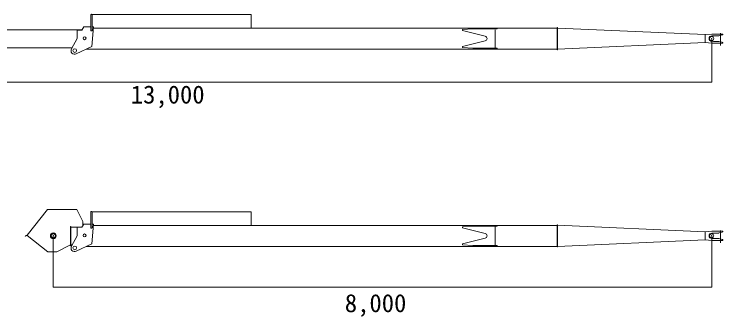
# Model space of a CAD drawing. Units: millimetres, scale not verified. Extents: x -43650 to 43852, y -4717 to 79144.
# Drawn here: x -38784 to -30174, y 3231 to 6911 of the extents above; entities that cross this region are included whole.
import ezdxf
from ezdxf.enums import TextEntityAlignment as Align

# ---------------------------------------------------------------- set-up
doc = ezdxf.new("R2010")
doc.units = ezdxf.units.MM
doc.header["$LTSCALE"] = 100
doc.header["$PDMODE"] = 32
doc.header["$PDSIZE"] = 50
doc.layers.add('0-0_0', color=7, linetype='Continuous', lineweight=18)
doc.styles.add('ＭＳ ゴシック', font='')
doc.styles.get('ＭＳ ゴシック').set_extended_font_data('MS Gothic')

msp = doc.modelspace()

# ---------------------------------------------------------------- linework, layer by layer
at = {"layer": '0-0_0'}
for p, q in [((-37854.5, 6902.9), (-37854.5, 6712.5)), ((-37838.5, 6904.9), (-37838.5, 6712.5)), ((-35903.5, 6904.9), (-37838.5, 6904.9)), ((-35903.5, 6904.9), (-35903.5, 6741.9)), ((-43094, 6721.4), (-37959.3, 6721.4)), ((-37961.2, 6717.9), (-38014, 6717.9)), ((-37961.2, 6717.9), (-37939, 6757.9)), ((-37854.5, 6757.9), (-37939, 6757.9)), ((-37839, 6517.9), (-37819, 6757.9)), ((-37819, 6757.9), (-37838.5, 6757.9)), ((-37820.3, 6741.9), (-32188.5, 6741.9)), ((-33338.5, 6722.4), (-33338.5, 6712.4)), ((-32938.9, 6505.9), (-32938.9, 6721.9)), ((-32914.3, 6731.9), (-32914.3, 6741.9)), ((-32184, 6749.9), (-32188.5, 6749.9)), ((-32188.5, 6749.9), (-32188.5, 6478.9)), ((-32184, 6478.9), (-32184, 6749.9)), ((-30390, 6663.7), (-32184, 6742.4)), ((-38019, 6614.2), (-38019, 6712.9)), ((-33061.2, 6643.5), (-33338.5, 6712.4)), ((-30309, 6669.4), (-30390, 6664.4)), ((-30390, 6664.4), (-30390, 6564.4)), ((-30309, 6647.1), (-30294, 6647.1)), ((-30289, 6648.4), (-30294, 6647.1)), ((-30289, 6648.4), (-30226.1, 6648.4)), ((-30180.2, 6658), (-30221.8, 6648.8)), ((-30204, 6680.1), (-30204, 6530.6)), ((-38088.3, 6489.8), (-38019, 6614.2)), ((-33338.5, 6516.4), (-33061.2, 6585.3)), ((-30390, 6565), (-32184, 6486.4)), ((-30309, 6559.4), (-30390, 6564.4)), ((-30309, 6614.4), (-30309, 6085.6)), ((-30309, 6581.7), (-30294, 6581.7)), ((-30289, 6580.4), (-30294, 6581.7)), ((-30289, 6580.4), (-30226.1, 6580.4)), ((-30180.2, 6570.7), (-30221.8, 6579.9)), ((-43094, 6503.4), (-38080.7, 6503.4)), ((-37839, 6517.9), (-38029.6, 6427.2)), ((-32188.5, 6485.9), (-37906.3, 6485.9)), ((-33338.5, 6516.4), (-33338.5, 6506.4)), ((-33338.5, 6506.4), (-33213.5, 6496.9)), ((-32914.3, 6496.9), (-33213.5, 6496.9)), ((-32914.3, 6496.9), (-32914.3, 6486.9)), ((-32184, 6478.9), (-32188.5, 6478.9)), ((-43309, 6085.6), (-30309, 6085.6)), ((-38380.9, 4534.7), (-38626.4, 4224.1)), ((-38021.5, 4534.7), (-38380.9, 4534.7)), ((-37950, 4388.7), (-38021.5, 4534.7)), ((-37854.5, 4504.2), (-37854.5, 4313.8)), ((-37838.5, 4506.2), (-37838.5, 4313.8)), ((-35903.5, 4506.2), (-37838.5, 4506.2)), ((-35903.5, 4506.2), (-35903.5, 4343.2)), ((-38099, 4328.2), (-38094, 4328.2)), ((-38099, 4095.2), (-38099, 4328.2)), ((-38094, 4322.7), (-37959.3, 4322.7)), ((-38019, 4215.6), (-38019, 4314.2)), ((-37961.2, 4319.2), (-38014, 4319.2)), ((-37961.2, 4319.2), (-37939, 4359.2)), ((-37950, 4388.7), (-37950, 4339.5)), ((-37854.5, 4359.2), (-37939, 4359.2)), ((-37839, 4119.2), (-37819, 4359.2)), ((-37819, 4359.2), (-37838.5, 4359.2)), ((-37820.3, 4343.2), (-32188.5, 4343.2)), ((-33213.5, 4333.2), (-33338.5, 4323.7)), ((-33338.5, 4323.7), (-33338.5, 4313.7)), ((-33061.2, 4244.9), (-33338.5, 4313.7)), ((-32914.3, 4333.2), (-33213.5, 4333.2)), ((-32938.9, 4107.2), (-32938.9, 4323.2)), ((-32914.3, 4333.2), (-32914.3, 4343.2)), ((-32184, 4351.2), (-32188.5, 4351.2)), ((-32188.5, 4351.2), (-32188.5, 4080.2)), ((-32184, 4080.2), (-32184, 4351.2)), ((-30390, 4265.1), (-32184, 4343.7)), ((-38626.4, 4224.1), (-38649.7, 4214.8)), ((-30309, 4270.7), (-30390, 4265.7)), ((-30390, 4265.7), (-30390, 4165.7)), ((-30309, 4270.7), (-30174, 4270.7)), ((-30309, 4248.4), (-30294, 4248.4)), ((-30289, 4249.7), (-30294, 4248.4)), ((-30289, 4249.7), (-30226.1, 4249.7)), ((-30180.2, 4259.4), (-30221.8, 4250.2)), ((-30204, 4281.5), (-30204, 4132)), ((-30174, 4270.7), (-30174, 4267.2)), ((-38649.7, 4214.8), (-38648.2, 4211.1)), ((-38628.3, 4219), (-38648.2, 4211.1)), ((-38088.3, 4091.1), (-38019, 4215.6)), ((-33338.5, 4117.7), (-33061.2, 4186.6)), ((-30390, 4166.4), (-32184, 4087.7)), ((-30309, 4160.7), (-30390, 4165.7)), ((-30309, 4215.7), (-30309, 3590.8)), ((-30309, 4183), (-30294, 4183)), ((-30309, 4160.7), (-30174, 4160.7)), ((-30289, 4181.7), (-30294, 4183)), ((-30289, 4181.7), (-30226.1, 4181.7)), ((-30180.2, 4172.1), (-30221.8, 4181.3)), ((-30174, 4160.7), (-30174, 4164.3)), ((-38099, 4106.3), (-38268, 4021.7)), ((-38094, 4104.7), (-38080.7, 4104.7)), ((-37839, 4119.2), (-38029.6, 4028.6)), ((-32188.5, 4087.2), (-37906.3, 4087.2)), ((-33338.5, 4117.7), (-33338.5, 4107.7)), ((-33338.5, 4107.7), (-33213.5, 4098.2)), ((-32914.3, 4098.2), (-33213.5, 4098.2)), ((-32914.3, 4098.2), (-32914.3, 4088.2)), ((-32184, 4080.2), (-32188.5, 4080.2)), ((-38309, 3590.8), (-30309, 3590.8))]:
    msp.add_line(p, q, dxfattribs=at)
for points in [[(-32914.3, 6731.9), (-33213.5, 6731.9), (-33338.5, 6722.4)], [(-30309, 6669.4), (-30174, 6669.4), (-30174, 6665.8)], [(-43309, 6614.4), (-43309, 6085.6), (-30309, 6085.6)], [(-30309, 6559.4), (-30174, 6559.4), (-30174, 6562.9)], [(-38099, 4095.2), (-38094, 4095.2), (-38094, 4328.2)], [(-38628.3, 4219), (-38375.3, 4021.7), (-38268, 4021.7)], [(-38309, 4215.7), (-38309, 3590.8), (-30309, 3590.8)]]:
    msp.add_lwpolyline(points, dxfattribs=at)
for centre, radius in [((-37929, 6618.9), 18.2), ((-38049, 6467.9), 22.5), ((-38309, 4215.7), 35), ((-37929, 4220.2), 18.2), ((-38049, 4069.2), 22.5)]:
    msp.add_circle(centre, radius, dxfattribs=at)
for centre, radius, start, end in [((-37846.5, 6902.9), 8, 0, 180), ((-38014, 6712.9), 5, 90.00002, 180), ((-33068.5, 6614.4), 30, 283.95389, 76.04611), ((-30309, 6614.4), 32.7, 90, 270), ((-30226.1, 6668.4), 20, 270, 282.40736), ((-30182, 6665.8), 8, 282.40736, 0), ((-30226.1, 6560.4), 20, 77.59264, 90), ((-30182, 6562.9), 8, 360, 77.59264), ((-38049, 6467.9), 45, 150.07461, 295.42446), ((-37846.5, 4504.2), 8, 0, 180), ((-38014, 4314.2), 5, 90.00002, 180), ((-38629.5, 4228.2), 5, 291.6795, 321.6795), ((-33068.5, 4215.7), 30, 283.95389, 76.04611), ((-30309, 4215.7), 32.7, 90, 270), ((-30226.1, 4269.7), 20, 270, 282.40736), ((-30182, 4267.2), 8, 282.40736, 0), ((-30226.1, 4161.7), 20, 77.59264, 90), ((-30182, 4164.3), 8, 360, 77.59264), ((-38049, 4069.2), 45, 150.07461, 295.42446)]:
    msp.add_arc(centre, radius, start, end, dxfattribs=at)
for centre in [(-37846.5, 6712.5), (-37846.5, 4313.8)]:
    msp.add_ellipse(centre, major_axis=(-8, 0), ratio=0.707136, start_param=6.283185, end_param=9.424778, dxfattribs=at)
for p in [(-30309, 6614.4), (-38309, 4215.7), (-30309, 4215.7)]:
    msp.add_point(p, dxfattribs=at)

# ---------------------------------------------------------------- texts
at = {"layer": '0-0_0', "style": 'ＭＳ ゴシック'}
for s, p in [('13,000', (-37368, 5758.1)), ('8,000', (-34767.2, 3221.5))]:
    msp.add_text(s, height=219.9, dxfattribs=at).set_placement(p, align=Align.BOTTOM_LEFT)

doc.saveas('drawing.dxf')
